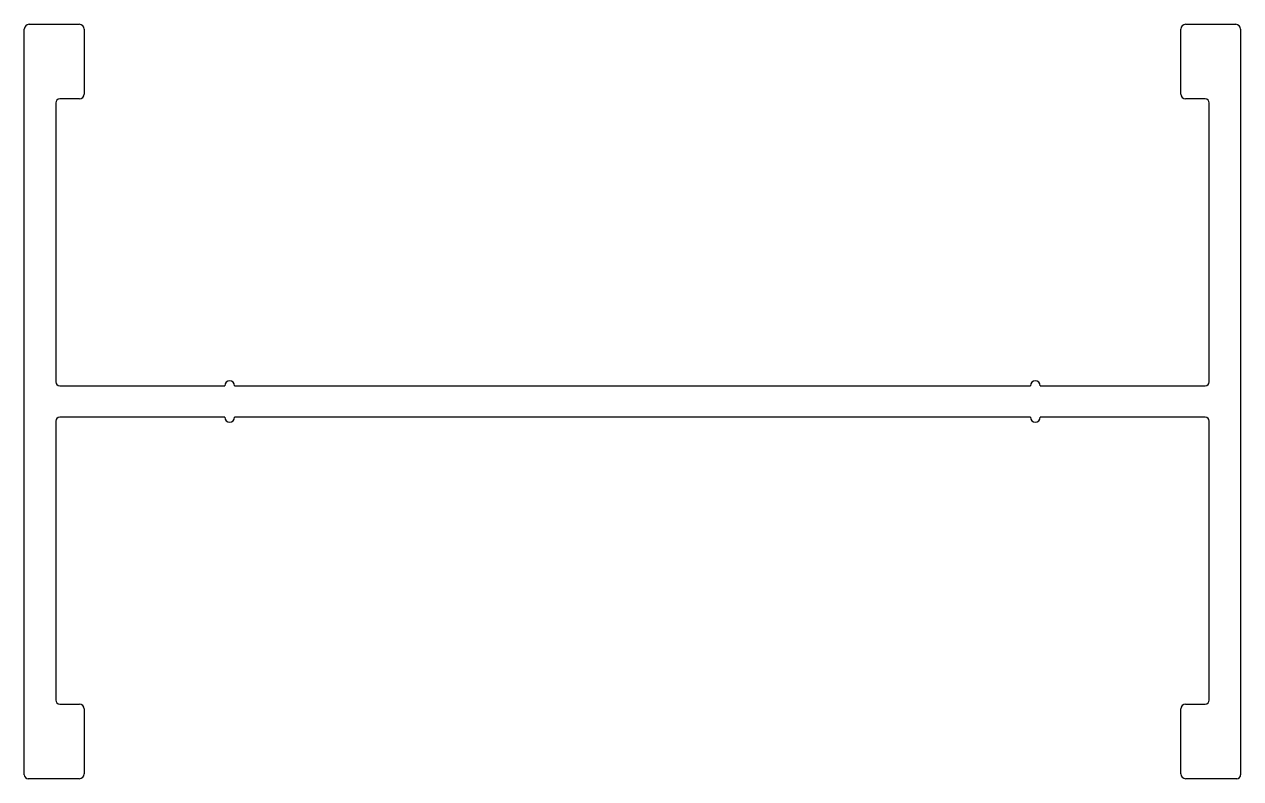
# Model space of a CAD drawing. Extents: x 2.2 to 64.1, y 2 to 40.4.
import ezdxf

# ---------------------------------------------------------------- set-up
doc = ezdxf.new("R2010")
doc.units = 0
doc.layers.get('0').update_dxf_attribs({"linetype": 'CONTINUOUS'})

msp = doc.modelspace()

# ---------------------------------------------------------------- linework, layer by layer
at = {"color": 0}
for p, q in [((2.4, 40.421), (4.95, 40.421)), ((61.25, 40.421), (63.8, 40.421)), ((2.15, 2.221), (2.15, 40.171)), ((5.2, 40.171), (5.2, 36.871)), ((61, 36.871), (61, 40.171)), ((64.05, 40.171), (64.05, 2.221)), ((4.95, 36.621), (3.95, 36.621)), ((62.25, 36.621), (61.25, 36.621)), ((3.75, 36.421), (3.75, 22.221)), ((62.45, 22.221), (62.45, 36.421)), ((3.95, 22.021), (12.35, 22.021)), ((12.85, 22.021), (53.35, 22.021)), ((53.85, 22.021), (62.25, 22.021)), ((3.75, 20.221), (3.75, 6.021)), ((12.35, 20.421), (3.95, 20.421)), ((53.35, 20.421), (12.85, 20.421)), ((62.25, 20.421), (53.85, 20.421)), ((62.45, 6.021), (62.45, 20.221)), ((3.95, 5.821), (4.95, 5.821)), ((5.2, 5.571), (5.2, 2.271)), ((61, 2.271), (61, 5.571)), ((61.25, 5.821), (62.25, 5.821)), ((4.95, 2.021), (2.35, 2.021)), ((63.85, 2.021), (61.25, 2.021))]:
    msp.add_line(p, q, dxfattribs=at)
for centre, radius, start, end in [((2.4, 40.171), 0.25, 90, 180), ((4.95, 40.171), 0.25, 0, 90), ((61.25, 40.171), 0.25, 90, 180), ((63.8, 40.171), 0.25, 0, 90), ((3.95, 36.421), 0.2, 90, 180), ((4.95, 36.871), 0.25, 270, 360), ((61.25, 36.871), 0.25, 180, 270), ((62.25, 36.421), 0.2, 360, 90), ((3.95, 22.221), 0.2, 180, 270), ((12.6, 22.021), 0.25, 0, 180), ((53.6, 22.021), 0.25, 0, 180), ((62.25, 22.221), 0.2, 270, 360), ((3.95, 20.221), 0.2, 90, 180), ((12.6, 20.421), 0.25, 180, 0), ((53.6, 20.421), 0.25, 180, 0), ((62.25, 20.221), 0.2, 360, 90), ((3.95, 6.021), 0.2, 180, 270), ((4.95, 5.571), 0.25, 0, 90), ((61.25, 5.571), 0.25, 90, 180), ((62.25, 6.021), 0.2, 270, 360), ((2.35, 2.221), 0.2, 180, 270), ((4.95, 2.271), 0.25, 270, 360), ((61.25, 2.271), 0.25, 180, 270), ((63.85, 2.221), 0.2, 270, 360)]:
    msp.add_arc(centre, radius, start, end, dxfattribs=at)

doc.saveas('drawing.dxf')
